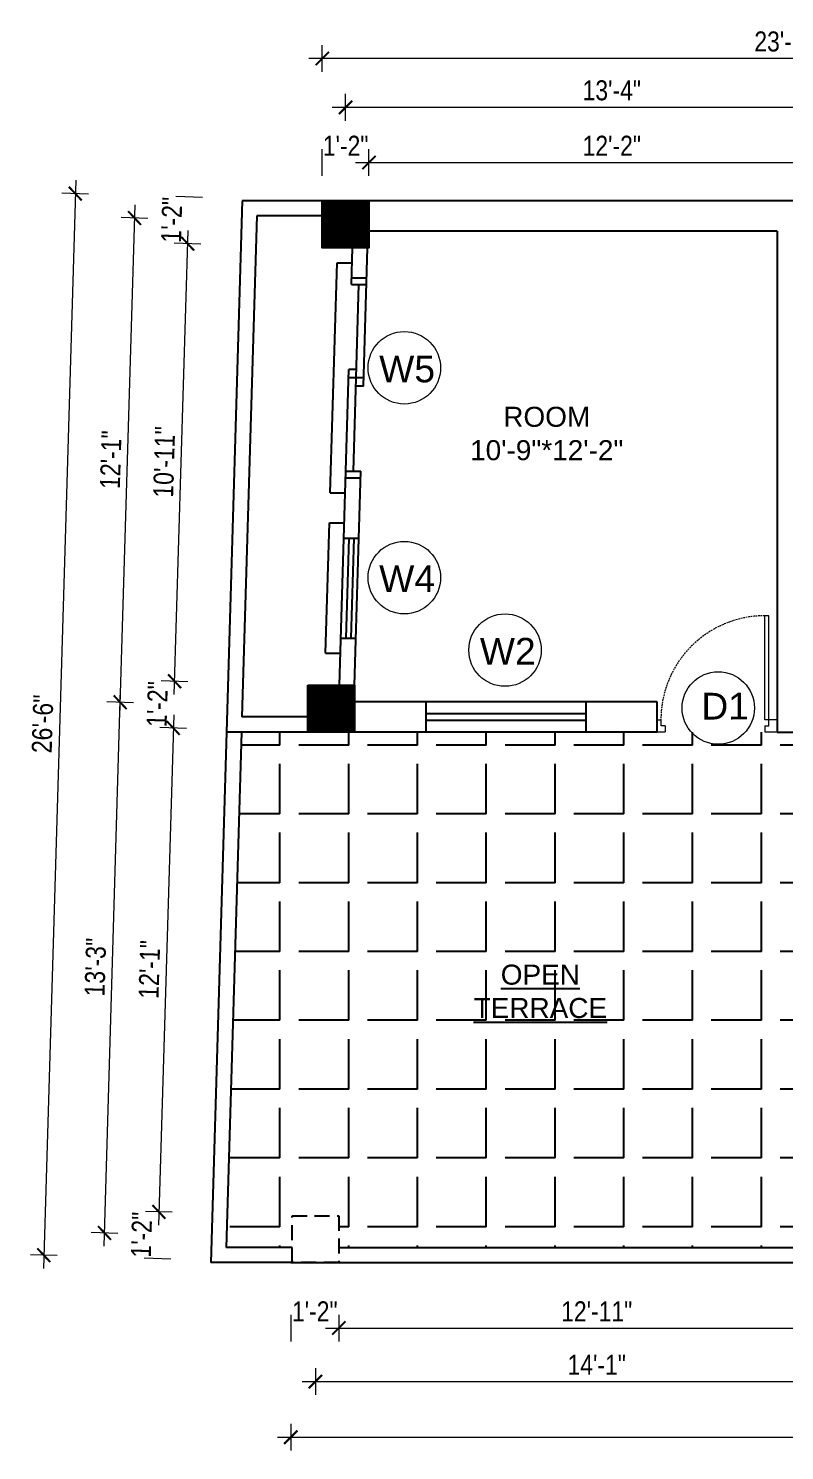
# Model space of a CAD drawing. Header units: inches. Extents: x -4962553 to -4957717, y -3263817 to -3261572.
# Drawn here: x -4960462.6 to -4960235.8, y -3262255.5 to -3261829.4 of the extents above; entities that cross this region are included whole.
import ezdxf

# ---------------------------------------------------------------- set-up
doc = ezdxf.new("R2010")
doc.units = ezdxf.units.IN
doc.header["$LTSCALE"] = 2
doc.header["$MEASUREMENT"] = 0
doc.header["$PDMODE"] = 34
doc.linetypes.add('HIDDEN', pattern=[0.375, 0.25, -0.125])
doc.layers.get('0').update_dxf_attribs({"linetype": 'CONTINUOUS'})
doc.layers.get('DEFPOINTS').update_dxf_attribs({"color": 141, "linetype": 'CONTINUOUS'})
doc.layers.add('A-Hatch', color=7, linetype='CONTINUOUS')
for name, color, linetype, lineweight in [('Annotate-Lite.w', 177, 'CONTINUOUS', 9), ('DIM 1-100', 4, 'CONTINUOUS', 13), ('Door-Window.w', 4, 'CONTINUOUS', 15), ('TEXT', 181, 'CONTINUOUS', 25)]:
    doc.layers.add(name, color=color, linetype=linetype, lineweight=lineweight)
doc.styles.add('arial.', font='arial.ttf')
doc.styles.add('gaurav', font='arial.ttf')
doc.styles.get("Standard").update_dxf_attribs({"font": 'ARIALN.TTF'})
doc.dimstyles.new('1 by 96', dxfattribs={"dimtxt": 6, "dimasz": 4, "dimexe": 4, "dimexo": 4, "dimgap": 2, "dimtad": 1, "dimdec": 0, "dimzin": 0, "dimdsep": 46, "dimlunit": 4, "dimtxsty": 'Standard', "dimblk": 'ARCHTICK', "dimcen": 0, "dimdle": 4, "dimadec": 0, "dimazin": 0, "dimtfac": 1, "dimtdec": 0, "dimtix": 1, "dimtofl": 0, "dimtmove": 1, "dimatfit": 3, "dimldrblk": 'ARCHTICK', "dimfxl": 4, "dimfxlon": 1, "dimtolj": 1, "dimtzin": 0, "dimlwd": -1, "dimlwe": -1, "dimarcsym": 0})

# ---------------------------------------------------------------- blocks, each defined once
blk = doc.blocks.new('*D1415')
at = {"layer": 'DEFPOINTS', "color": 0, "ltscale": 0.5, "transparency": 16777216}
for p in [(-4960360.45, -3261869.55), (-4960374.45, -3261881.09), (-4960360.45, -3261881.09)]:
    blk.add_point(p, dxfattribs=at)
at = {"layer": 'DIM 1-100', "color": 0, "ltscale": 0.5, "transparency": 16777216}
for p, q in [((-4960374.45, -3261873.55), (-4960374.45, -3261865.55)), ((-4960360.45, -3261873.55), (-4960360.45, -3261865.55))]:
    blk.add_line(p, q, dxfattribs=at)
at = {"layer": 'DIM 1-100', "color": 0, "ltscale": 0.5, "transparency": 16777216, "insert": (-4960367.45, -3261864.54), "char_height": 6, "attachment_point": 5}
blk.add_mtext('\\A1;1\'-2"', dxfattribs=at)
blk = doc.blocks.new('_ArchTick')
at = {"color": 0, "linetype": 'ByBlock', "const_width": 0.15}
blk.add_lwpolyline([(-0.5, -0.5), (0.5, 0.5)], dxfattribs=at)
blk = doc.blocks.new('*D1416')
at = {"layer": 'DEFPOINTS', "color": 0, "ltscale": 0.5, "transparency": 16777216}
for p in [(-4960214.81, -3261869.55), (-4960360.45, -3261881.09), (-4960214.81, -3261881.09)]:
    blk.add_point(p, dxfattribs=at)
at = {"layer": 'DIM 1-100', "color": 0, "ltscale": 0.5, "transparency": 16777216}
for p, q in [((-4960360.45, -3261873.55), (-4960360.45, -3261865.55)), ((-4960214.81, -3261873.55), (-4960214.81, -3261865.55)), ((-4960364.45, -3261869.55), (-4960210.81, -3261869.55))]:
    blk.add_line(p, q, dxfattribs=at)
at = {"layer": 'DIM 1-100', "color": 0, "ltscale": 0.5, "transparency": 16777216, "xscale": 4, "yscale": 4, "zscale": 4, "rotation": 180}
blk.add_blockref('_ArchTick', (-4960360.45, -3261869.55), dxfattribs=at)
at = {"layer": 'DIM 1-100', "color": 0, "ltscale": 0.5, "transparency": 16777216, "xscale": 4, "yscale": 4, "zscale": 4}
blk.add_blockref('_ArchTick', (-4960214.81, -3261869.55), dxfattribs=at)
at = {"layer": 'DIM 1-100', "color": 0, "ltscale": 0.5, "transparency": 16777216, "insert": (-4960287.63, -3261864.54), "char_height": 6, "attachment_point": 5}
blk.add_mtext('\\A1;12\'-2"', dxfattribs=at)
blk = doc.blocks.new('*D1422')
at = {"layer": 'DEFPOINTS', "color": 0, "ltscale": 0.5, "transparency": 16777216}
for p in [(-4960207.81, -3261853.03), (-4960367.45, -3261888.09), (-4960207.81, -3261888.09)]:
    blk.add_point(p, dxfattribs=at)
at = {"layer": 'DIM 1-100', "color": 0, "ltscale": 0.5, "transparency": 16777216}
for p, q in [((-4960367.45, -3261857.03), (-4960367.45, -3261849.03)), ((-4960207.81, -3261857.03), (-4960207.81, -3261849.03)), ((-4960371.45, -3261853.03), (-4960203.81, -3261853.03))]:
    blk.add_line(p, q, dxfattribs=at)
at = {"layer": 'DIM 1-100', "color": 0, "ltscale": 0.5, "transparency": 16777216, "xscale": 4, "yscale": 4, "zscale": 4, "rotation": 180}
blk.add_blockref('_ArchTick', (-4960367.45, -3261853.03), dxfattribs=at)
at = {"layer": 'DIM 1-100', "color": 0, "ltscale": 0.5, "transparency": 16777216, "xscale": 4, "yscale": 4, "zscale": 4}
blk.add_blockref('_ArchTick', (-4960207.81, -3261853.03), dxfattribs=at)
at = {"layer": 'DIM 1-100', "color": 0, "ltscale": 0.5, "transparency": 16777216, "insert": (-4960287.63, -3261847.97), "char_height": 6, "attachment_point": 5}
blk.add_mtext('\\A1;13\'-4"', dxfattribs=at)
blk = doc.blocks.new('*D1425')
at = {"layer": 'DEFPOINTS', "color": 0, "ltscale": 0.5, "transparency": 16777216}
for p in [(-4960374.45, -3261838.39), (-4960374.45, -3261881.09), (-4960097.81, -3261881.09)]:
    blk.add_point(p, dxfattribs=at)
at = {"layer": 'DIM 1-100', "color": 0, "ltscale": 0.5, "transparency": 16777216}
for p, q in [((-4960374.45, -3261842.39), (-4960374.45, -3261834.39)), ((-4960097.81, -3261842.39), (-4960097.81, -3261834.39)), ((-4960093.81, -3261838.39), (-4960378.45, -3261838.39))]:
    blk.add_line(p, q, dxfattribs=at)
at = {"layer": 'DIM 1-100', "color": 0, "ltscale": 0.5, "transparency": 16777216, "xscale": 4, "yscale": 4, "zscale": 4, "rotation": 180}
blk.add_blockref('_ArchTick', (-4960374.45, -3261838.39), dxfattribs=at)
at = {"layer": 'DIM 1-100', "color": 0, "ltscale": 0.5, "transparency": 16777216, "xscale": 4, "yscale": 4, "zscale": 4}
blk.add_blockref('_ArchTick', (-4960097.81, -3261838.39), dxfattribs=at)
at = {"layer": 'DIM 1-100', "color": 0, "ltscale": 0.5, "transparency": 16777216, "insert": (-4960236.13, -3261833.33), "char_height": 6, "attachment_point": 5}
blk.add_mtext('\\A1;23\'-1"', dxfattribs=at)
blk = doc.blocks.new('*D1427')
at = {"layer": 'DEFPOINTS', "color": 0, "ltscale": 0.5, "transparency": 16777216}
for p in [(-4960418.73, -3262025.03), (-4960378.77, -3262026.22), (-4960379.18, -3262040.22)]:
    blk.add_point(p, dxfattribs=at)
at = {"layer": 'DIM 1-100', "color": 0, "ltscale": 0.5, "transparency": 16777216}
for p, q in [((-4960414.73, -3262025.15), (-4960422.73, -3262024.91)), ((-4960415.15, -3262039.15), (-4960423.14, -3262038.91))]:
    blk.add_line(p, q, dxfattribs=at)
at = {"layer": 'DIM 1-100', "color": 0, "ltscale": 0.5, "transparency": 16777216, "insert": (-4960423.95, -3262031.88), "char_height": 6, "attachment_point": 5, "rotation": 88.2969}
blk.add_mtext('\\A1;1\'-2"', dxfattribs=at)
blk = doc.blocks.new('*D1428')
at = {"layer": 'DEFPOINTS', "color": 0, "ltscale": 0.5, "transparency": 16777216}
for p in [(-4960379.18, -3262040.22), (-4960423.46, -3262184.03), (-4960383.5, -3262185.22)]:
    blk.add_point(p, dxfattribs=at)
at = {"layer": 'DIM 1-100', "color": 0, "ltscale": 0.5, "transparency": 16777216}
for p, q in [((-4960419.02, -3262035.03), (-4960423.57, -3262188.03)), ((-4960415.15, -3262039.15), (-4960423.14, -3262038.91)), ((-4960419.46, -3262184.15), (-4960427.45, -3262183.91))]:
    blk.add_line(p, q, dxfattribs=at)
at = {"layer": 'DIM 1-100', "color": 0, "ltscale": 0.5, "transparency": 16777216, "xscale": 4, "yscale": 4, "zscale": 4}
for p, rotation in [((-4960419.14, -3262039.03), 88.29686496295274), ((-4960423.46, -3262184.03), 268.2968649629527)]:
    blk.add_blockref('_ArchTick', p, dxfattribs=dict(at, rotation=rotation))
at = {"layer": 'DIM 1-100', "color": 0, "ltscale": 0.5, "transparency": 16777216, "insert": (-4960426.31, -3262111.38), "char_height": 6, "attachment_point": 5, "rotation": 88.2969}
blk.add_mtext('\\A1;12\'-1"', dxfattribs=at)
blk = doc.blocks.new('*D1429')
at = {"layer": 'DEFPOINTS', "color": 0, "ltscale": 0.5, "transparency": 16777216}
for p in [(-4960383.5, -3262185.22), (-4960423.87, -3262198.03), (-4960383.91, -3262199.22)]:
    blk.add_point(p, dxfattribs=at)
at = {"layer": 'DIM 1-100', "color": 0, "ltscale": 0.5, "transparency": 16777216}
for p, q in [((-4960419.46, -3262184.15), (-4960427.45, -3262183.91)), ((-4960419.87, -3262198.15), (-4960427.87, -3262197.91))]:
    blk.add_line(p, q, dxfattribs=at)
at = {"layer": 'DIM 1-100', "color": 0, "ltscale": 0.5, "transparency": 16777216, "insert": (-4960428.67, -3262190.88), "char_height": 6, "attachment_point": 5, "rotation": 88.2969}
blk.add_mtext('\\A1;1\'-2"', dxfattribs=at)
blk = doc.blocks.new('*D1430')
at = {"layer": 'DEFPOINTS', "color": 0, "ltscale": 0.5, "transparency": 16777216}
for p in [(-4960414.83, -3261893.89), (-4960374.45, -3261895.09), (-4960378.77, -3262026.22)]:
    blk.add_point(p, dxfattribs=at)
at = {"layer": 'DIM 1-100', "color": 0, "ltscale": 0.5, "transparency": 16777216}
for p, q in [((-4960418.85, -3262029.03), (-4960414.71, -3261889.89)), ((-4960410.83, -3261894.01), (-4960418.83, -3261893.77)), ((-4960414.73, -3262025.15), (-4960422.73, -3262024.91))]:
    blk.add_line(p, q, dxfattribs=at)
at = {"layer": 'DIM 1-100', "color": 0, "ltscale": 0.5, "transparency": 16777216, "xscale": 4, "yscale": 4, "zscale": 4}
for p, rotation in [((-4960414.83, -3261893.89), 88.2968649629527), ((-4960418.73, -3262025.03), 268.2968649629527)]:
    blk.add_blockref('_ArchTick', p, dxfattribs=dict(at, rotation=rotation))
at = {"layer": 'DIM 1-100', "color": 0, "ltscale": 0.5, "transparency": 16777216, "insert": (-4960421.84, -3261959.31), "char_height": 6, "attachment_point": 5, "rotation": 88.2969}
blk.add_mtext('\\A1;10\'-11"', dxfattribs=at)
blk = doc.blocks.new('*D1431')
at = {"layer": 'DEFPOINTS', "color": 0, "ltscale": 0.5, "transparency": 16777216}
for p in [(-4960414.41, -3261879.9), (-4960374.45, -3261881.09), (-4960374.45, -3261895.09)]:
    blk.add_point(p, dxfattribs=at)
at = {"layer": 'DIM 1-100', "color": 0, "ltscale": 0.5, "transparency": 16777216}
for p, q in [((-4960410.41, -3261880.02), (-4960418.41, -3261879.78)), ((-4960410.83, -3261894.01), (-4960418.83, -3261893.77))]:
    blk.add_line(p, q, dxfattribs=at)
at = {"layer": 'DIM 1-100', "color": 0, "ltscale": 0.5, "transparency": 16777216, "insert": (-4960419.63, -3261886.75), "char_height": 6, "attachment_point": 5, "rotation": 88.2969}
blk.add_mtext('\\A1;1\'-2"', dxfattribs=at)
blk = doc.blocks.new('*D1432')
at = {"layer": 'DEFPOINTS', "color": 0, "ltscale": 0.5, "transparency": 16777216}
for p in [(-4960435.05, -3262031.33), (-4960371.77, -3262033.22), (-4960376.5, -3262192.22)]:
    blk.add_point(p, dxfattribs=at)
at = {"layer": 'DIM 1-100', "color": 0, "ltscale": 0.5, "transparency": 16777216}
for p, q in [((-4960439.9, -3262194.33), (-4960434.93, -3262027.34)), ((-4960431.05, -3262031.45), (-4960439.05, -3262031.22)), ((-4960435.78, -3262190.45), (-4960443.78, -3262190.22))]:
    blk.add_line(p, q, dxfattribs=at)
at = {"layer": 'DIM 1-100', "color": 0, "ltscale": 0.5, "transparency": 16777216, "xscale": 4, "yscale": 4, "zscale": 4}
for p, rotation in [((-4960435.05, -3262031.33), 88.29686496677859), ((-4960439.78, -3262190.33), 268.2968649667786)]:
    blk.add_blockref('_ArchTick', p, dxfattribs=dict(at, rotation=rotation))
at = {"layer": 'DIM 1-100', "color": 0, "ltscale": 0.5, "transparency": 16777216, "insert": (-4960442.48, -3262110.68), "char_height": 6, "attachment_point": 5, "rotation": 88.2969}
blk.add_mtext('\\A1;13\'-3"', dxfattribs=at)
blk = doc.blocks.new('*D1433')
at = {"layer": 'DEFPOINTS', "color": 0, "ltscale": 0.5, "transparency": 16777216}
for p in [(-4960430.74, -3261886.21), (-4960367.45, -3261888.09), (-4960371.77, -3262033.22)]:
    blk.add_point(p, dxfattribs=at)
at = {"layer": 'DIM 1-100', "color": 0, "ltscale": 0.5, "transparency": 16777216}
for p, q in [((-4960435.17, -3262035.33), (-4960430.62, -3261882.21)), ((-4960426.74, -3261886.33), (-4960434.74, -3261886.09)), ((-4960431.05, -3262031.45), (-4960439.05, -3262031.22))]:
    blk.add_line(p, q, dxfattribs=at)
at = {"layer": 'DIM 1-100', "color": 0, "ltscale": 0.5, "transparency": 16777216, "xscale": 4, "yscale": 4, "zscale": 4}
for p, rotation in [((-4960430.74, -3261886.21), 88.29686496681023), ((-4960435.05, -3262031.33), 268.2968649668102)]:
    blk.add_blockref('_ArchTick', p, dxfattribs=dict(at, rotation=rotation))
at = {"layer": 'DIM 1-100', "color": 0, "ltscale": 0.5, "transparency": 16777216, "insert": (-4960437.9, -3261958.62), "char_height": 6, "attachment_point": 5, "rotation": 88.2969}
blk.add_mtext('\\A1;12\'-1"', dxfattribs=at)
blk = doc.blocks.new('*D1434')
at = {"layer": 'DEFPOINTS', "color": 0, "ltscale": 0.5, "transparency": 16777216}
for p in [(-4960374.45, -3261881.09), (-4960457.98, -3262197.01), (-4960383.91, -3262199.22)]:
    blk.add_point(p, dxfattribs=at)
at = {"layer": 'DIM 1-100', "color": 0, "ltscale": 0.5, "transparency": 16777216}
for p, q in [((-4960448.4, -3261874.89), (-4960458.1, -3262201.01)), ((-4960444.52, -3261879.01), (-4960452.52, -3261878.77)), ((-4960453.98, -3262197.13), (-4960461.98, -3262196.9))]:
    blk.add_line(p, q, dxfattribs=at)
at = {"layer": 'DIM 1-100', "color": 0, "ltscale": 0.5, "transparency": 16777216, "xscale": 4, "yscale": 4, "zscale": 4}
for p, rotation in [((-4960448.52, -3261878.89), 88.29686496680357), ((-4960457.98, -3262197.01), 268.2968649668036)]:
    blk.add_blockref('_ArchTick', p, dxfattribs=dict(at, rotation=rotation))
at = {"layer": 'DIM 1-100', "color": 0, "ltscale": 0.5, "transparency": 16777216, "insert": (-4960458.31, -3262037.8), "char_height": 6, "attachment_point": 5, "rotation": 88.2969}
blk.add_mtext('\\A1;26\'-6"', dxfattribs=at)
blk = doc.blocks.new('*D1435')
at = {"layer": 'DEFPOINTS', "color": 0, "ltscale": 0.5, "transparency": 16777216}
for p in [(-4960383.91, -3262199.22), (-4960369.5, -3262199.22), (-4960369.5, -3262218.84)]:
    blk.add_point(p, dxfattribs=at)
at = {"layer": 'DIM 1-100', "color": 0, "ltscale": 0.5, "transparency": 16777216}
for p, q in [((-4960383.91, -3262214.84), (-4960383.91, -3262222.84)), ((-4960369.5, -3262214.84), (-4960369.5, -3262222.84))]:
    blk.add_line(p, q, dxfattribs=at)
at = {"layer": 'DIM 1-100', "color": 0, "ltscale": 0.5, "transparency": 16777216, "insert": (-4960376.7, -3262213.83), "char_height": 6, "attachment_point": 5}
blk.add_mtext('\\A1;1\'-2"', dxfattribs=at)
blk = doc.blocks.new('*D1436')
at = {"layer": 'DEFPOINTS', "color": 0, "ltscale": 0.5, "transparency": 16777216}
for p in [(-4960369.5, -3262199.22), (-4960214.81, -3262199.22), (-4960214.81, -3262218.84)]:
    blk.add_point(p, dxfattribs=at)
at = {"layer": 'DIM 1-100', "color": 0, "ltscale": 0.5, "transparency": 16777216}
for p, q in [((-4960369.5, -3262214.84), (-4960369.5, -3262222.84)), ((-4960214.81, -3262214.84), (-4960214.81, -3262222.84)), ((-4960373.5, -3262218.84), (-4960210.81, -3262218.84))]:
    blk.add_line(p, q, dxfattribs=at)
at = {"layer": 'DIM 1-100', "color": 0, "ltscale": 0.5, "transparency": 16777216, "xscale": 4, "yscale": 4, "zscale": 4, "rotation": 180}
blk.add_blockref('_ArchTick', (-4960369.5, -3262218.84), dxfattribs=at)
at = {"layer": 'DIM 1-100', "color": 0, "ltscale": 0.5, "transparency": 16777216, "xscale": 4, "yscale": 4, "zscale": 4}
blk.add_blockref('_ArchTick', (-4960214.81, -3262218.84), dxfattribs=at)
at = {"layer": 'DIM 1-100', "color": 0, "ltscale": 0.5, "transparency": 16777216, "insert": (-4960292.15, -3262213.83), "char_height": 6, "attachment_point": 5}
blk.add_mtext('\\A1;12\'-11"', dxfattribs=at)
blk = doc.blocks.new('*D1440')
at = {"layer": 'DEFPOINTS', "color": 0, "ltscale": 0.5, "transparency": 16777216}
for p in [(-4960376.5, -3262192.22), (-4960207.81, -3262192.22), (-4960207.81, -3262234.85)]:
    blk.add_point(p, dxfattribs=at)
at = {"layer": 'DIM 1-100', "color": 0, "ltscale": 0.5, "transparency": 16777216}
for p, q in [((-4960376.5, -3262230.85), (-4960376.5, -3262238.85)), ((-4960207.81, -3262230.85), (-4960207.81, -3262238.85)), ((-4960380.5, -3262234.85), (-4960203.81, -3262234.85))]:
    blk.add_line(p, q, dxfattribs=at)
at = {"layer": 'DIM 1-100', "color": 0, "ltscale": 0.5, "transparency": 16777216, "xscale": 4, "yscale": 4, "zscale": 4, "rotation": 180}
blk.add_blockref('_ArchTick', (-4960376.5, -3262234.85), dxfattribs=at)
at = {"layer": 'DIM 1-100', "color": 0, "ltscale": 0.5, "transparency": 16777216, "xscale": 4, "yscale": 4, "zscale": 4}
blk.add_blockref('_ArchTick', (-4960207.81, -3262234.85), dxfattribs=at)
at = {"layer": 'DIM 1-100', "color": 0, "ltscale": 0.5, "transparency": 16777216, "insert": (-4960292.15, -3262229.84), "char_height": 6, "attachment_point": 5}
blk.add_mtext('\\A1;14\'-1"', dxfattribs=at)
blk = doc.blocks.new('*D1442')
at = {"layer": 'DEFPOINTS', "color": 0, "ltscale": 0.5, "transparency": 16777216}
for p in [(-4960383.91, -3262199.22), (-4960034.46, -3262199.22), (-4960034.46, -3262251.54)]:
    blk.add_point(p, dxfattribs=at)
at = {"layer": 'DIM 1-100', "color": 0, "ltscale": 0.5, "transparency": 16777216}
for p, q in [((-4960383.91, -3262247.54), (-4960383.91, -3262255.54)), ((-4960034.46, -3262247.54), (-4960034.46, -3262255.54)), ((-4960387.91, -3262251.54), (-4960030.46, -3262251.54))]:
    blk.add_line(p, q, dxfattribs=at)
at = {"layer": 'DIM 1-100', "color": 0, "ltscale": 0.5, "transparency": 16777216, "xscale": 4, "yscale": 4, "zscale": 4, "rotation": 180}
blk.add_blockref('_ArchTick', (-4960383.91, -3262251.54), dxfattribs=at)
at = {"layer": 'DIM 1-100', "color": 0, "ltscale": 0.5, "transparency": 16777216, "xscale": 4, "yscale": 4, "zscale": 4}
blk.add_blockref('_ArchTick', (-4960034.46, -3262251.54), dxfattribs=at)
at = {"layer": 'DIM 1-100', "color": 0, "ltscale": 0.5, "transparency": 16777216, "insert": (-4960209.18, -3262246.48), "char_height": 6, "attachment_point": 5}
blk.add_mtext('\\A1;29\'-1"', dxfattribs=at)
blk = doc.blocks.new('3-0')
at = {"ltscale": 3}
for p, q in [((11063.05, 10097.68), (11065.97, 10099.9)), ((11063.05, 10097.68), (11064.53, 10095.73)), ((11065.25, 10097.81), (11066.71, 10098.92)), ((11065.99, 10096.84), (11065.25, 10097.81)), ((11065.97, 10099.9), (11066.71, 10098.92)), ((11065.99, 10096.84), (11064.53, 10095.73)), ((11085.5, 10074.13), (11110.32, 10092.96)), ((11086.24, 10073.15), (11111.05, 10091.97)), ((11111.05, 10091.97), (11110.32, 10092.96)), ((11084.04, 10073.02), (11082.57, 10071.91)), ((11084.04, 10073.02), (11084.78, 10072.04)), ((11084.78, 10072.04), (11086.24, 10073.15)), ((11086.24, 10073.15), (11085.5, 10074.13)), ((11087.72, 10071.2), (11086.24, 10073.15)), ((11082.57, 10071.91), (11084.79, 10068.98)), ((11084.79, 10068.98), (11087.72, 10071.2))]:
    blk.add_line(p, q, dxfattribs=at)
at = {"layer": 'Door-Window.w', "color": 9, "linetype": 'HIDDEN', "lineweight": 18}
blk.add_arc((11085.5, 10074.13), 31.16, 37.1906, 127.1465, dxfattribs=at)

msp = doc.modelspace()

# ---------------------------------------------------------------- hatches: boundary and pattern name
at = {"layer": 'A-Hatch', "ltscale": 0.5}
h = msp.add_hatch(dxfattribs=at)
h.set_pattern_fill('ANSI31', color=256)
h.set_pattern_definition([(45, (14734.42369, 2790.2404), (-0.0883883476483, 0.0883883476483), [])])
h.paths.add_polyline_path([(-4960360.45, -3261881.09), (-4960374.45, -3261881.09), (-4960374.45, -3261895.09), (-4960360.45, -3261895.09)])
h = msp.add_hatch(dxfattribs=at)
h.set_pattern_fill('ANSI31', color=256)
h.set_pattern_definition([(45, (14730.10848, 2645.11344), (-0.0883883476483, 0.0883883476483), [])])
h.paths.add_polyline_path([(-4960364.77, -3262026.22), (-4960378.77, -3262026.22), (-4960378.77, -3262040.22), (-4960364.77, -3262040.22)])
h = msp.add_hatch(dxfattribs=at)
h.set_pattern_fill('ANGLE', color=256, scale=75, angle=90)
h.set_pattern_definition([(90, (13620.331, 2790.24), (-20.625, 1e-15), [15, -5.625]), (180, (13620.331, 2790.24), (-3e-15, -20.625), [15, -5.625])])
h.paths.add_polyline_path([(-4960209.81, -3262082.22), (-4960209.8, -3262069.74, -0.366211), (-4960218.86, -3262059.04, -0.366589), (-4960209.79, -3262048.33), (-4960209.79, -3262044.5), (-4960209.82, -3262044.5), (-4960209.81, -3262040.22), (-4960214.81, -3262040.22), (-4960242.56, -3262040.22), (-4960364.77, -3262040.22), (-4960378.77, -3262040.22), (-4960398.69, -3262040.22), (-4960403.29, -3262194.72), (-4960383.5, -3262194.72), (-4960383.5, -3262185.22), (-4960369.5, -3262185.22), (-4960369.5, -3262194.72), (-4960214.81, -3262194.72), (-4960214.81, -3262185.22), (-4960209.81, -3262185.22)])
h.paths.add_polyline_path([(-4960330.45, -3262128.75), (-4960287.4, -3262128.75), (-4960287.4, -3262106.28), (-4960330.45, -3262106.28)], flags=24)

# ---------------------------------------------------------------- linework, layer by layer
at = {"ltscale": 0.5}
for p, q in [((-4960398.46, -3261881.09), (-4960403.2, -3262040.22)), ((-4960374.45, -3261881.09), (-4960398.46, -3261881.09)), ((-4960067.81, -3261881.09), (-4960374.45, -3261881.09)), ((-4960394.1, -3261885.59), (-4960398.56, -3262035.72)), ((-4960374.45, -3261885.59), (-4960394.1, -3261885.59)), ((-4960238.06, -3261890.09), (-4960360.45, -3261890.09)), ((-4960238.06, -3261890.09), (-4960238.06, -3262040.22)), ((-4960365.7, -3261906.09), (-4960365.37, -3261895.09)), ((-4960362.1, -3261936.59), (-4960360.87, -3261895.09)), ((-4960372.06, -3261968.59), (-4960370.01, -3261899.59)), ((-4960370.01, -3261899.59), (-4960365.51, -3261899.59)), ((-4960365.64, -3261904.09), (-4960361.14, -3261904.09)), ((-4960365.7, -3261906.09), (-4960361.2, -3261906.09)), ((-4960365.11, -3261962.09), (-4960363.45, -3261906.09)), ((-4960369.27, -3262026.22), (-4960366.46, -3261931.59)), ((-4960362.03, -3261934.09), (-4960366.53, -3261934.09)), ((-4960364.21, -3261931.59), (-4960366.46, -3261931.59)), ((-4960362.1, -3261936.59), (-4960364.35, -3261936.59)), ((-4960367.42, -3261964.09), (-4960362.92, -3261964.09)), ((-4960367.36, -3261962.09), (-4960362.86, -3261962.09)), ((-4960364.77, -3262026.22), (-4960362.86, -3261962.09)), ((-4960372.06, -3261968.59), (-4960367.56, -3261968.59)), ((-4960373.49, -3262016.59), (-4960372.33, -3261977.59)), ((-4960372.33, -3261977.59), (-4960367.82, -3261977.59)), ((-4960367.96, -3261982.09), (-4960363.46, -3261982.09)), ((-4960366.46, -3261982.09), (-4960367.35, -3262012.09)), ((-4960364.96, -3261982.09), (-4960365.85, -3262012.09)), ((-4960368.85, -3262012.09), (-4960364.35, -3262012.09)), ((-4960373.49, -3262016.59), (-4960368.98, -3262016.59)), ((-4960274.06, -3262031.22), (-4960364.77, -3262031.22)), ((-4960343.42, -3262031.22), (-4960343.42, -3262040.22)), ((-4960295.42, -3262031.22), (-4960295.42, -3262040.22)), ((-4960274.06, -3262040.22), (-4960274.06, -3262031.22)), ((-4960378.77, -3262035.72), (-4960398.56, -3262035.72)), ((-4960343.42, -3262034.72), (-4960295.42, -3262034.72)), ((-4960343.42, -3262036.72), (-4960295.42, -3262036.72)), ((-4960403.2, -3262040.22), (-4960407.92, -3262199.22)), ((-4960398.69, -3262040.22), (-4960403.29, -3262194.72)), ((-4960378.77, -3262040.22), (-4960403.2, -3262040.22)), ((-4960274.06, -3262040.22), (-4960364.77, -3262040.22)), ((-4960238.06, -3262040.22), (-4960147.81, -3262040.22)), ((-4960383.5, -3262194.72), (-4960403.29, -3262194.72)), ((-4960369.5, -3262194.72), (-4960214.81, -3262194.72)), ((-4960383.91, -3262199.22), (-4960407.92, -3262199.22)), ((-4960383.91, -3262199.22), (-4960034.46, -3262199.22))]:
    msp.add_line(p, q, dxfattribs=at)
for points in [[(-4960374.45, -3261881.09), (-4960360.45, -3261881.09), (-4960360.45, -3261895.09), (-4960374.45, -3261895.09)], [(-4960378.77, -3262026.22), (-4960364.77, -3262026.22), (-4960364.77, -3262040.22), (-4960378.77, -3262040.22)]]:
    msp.add_lwpolyline(points, close=True, dxfattribs=at)
at = {"linetype": 'HIDDEN', "ltscale": 9}
msp.add_lwpolyline([(-4960383.5, -3262185.22), (-4960369.5, -3262185.22), (-4960369.5, -3262199.22), (-4960383.5, -3262199.22)], close=True, dxfattribs=at)
at = {"layer": 'Annotate-Lite.w', "ltscale": 0.005}
for centre in [(-4960349.85, -3261931.08), (-4960349.85, -3261993.96), (-4960319.65, -3262015.67), (-4960255.69, -3262033.03)]:
    msp.add_circle(centre, 10.86, dxfattribs=at)

# ---------------------------------------------------------------- block references
at = {"layer": 'Door-Window.w', "linetype": 'ByBlock', "xscale": 0.9997907823099139, "yscale": 0.9997907820742985, "zscale": 0.9997907822730241, "rotation": 52.84757570409013}
msp.add_blockref('3-0', (-4958907.57, -3276953.06), dxfattribs=at)

# ---------------------------------------------------------------- texts
at = {"layer": 'Annotate-Lite.w', "ltscale": 0.005, "char_height": 8, "attachment_point": 1, "style": 'gaurav'}
for s, insert in [('W5', (-4960357.4, -3261927.43)), ('W4', (-4960357.4, -3261990.31)), ('W2', (-4960327.2, -3262012.02))]:
    msp.add_mtext_dynamic_manual_height_columns(s, width=8, gutter_width=100, heights=[0], dxfattribs=dict(at, insert=insert))
at = {"layer": 'Annotate-Lite.w', "ltscale": 0.005, "insert": (-4960260.78, -3262028.48), "char_height": 8, "attachment_point": 1, "rotation": 0.0382, "style": 'gaurav'}
msp.add_mtext_dynamic_manual_height_columns('D1', width=8, gutter_width=100, heights=[0], dxfattribs=at)
at = {"layer": 'TEXT', "lineweight": -2, "insert": (-4960307.14, -3261950.81), "char_height": 6, "attachment_point": 5, "style": 'arial.'}
msp.add_mtext_dynamic_manual_height_columns('ROOM\\P10\'-9"*12\'-2"', width=45.7314, gutter_width=30, heights=[0], dxfattribs=at)
at = {"layer": 'TEXT', "lineweight": -2, "insert": (-4960309.05, -3262117.97), "char_height": 6, "width": 127.5059, "attachment_point": 5, "style": 'arial.'}
msp.add_mtext('{\\LOPEN\\PTERRACE}', dxfattribs=at)

# ---------------------------------------------------------------- dimensions: what is measured, and where the dimension line sits
at = {"layer": 'DIM 1-100', "ltscale": 0.5}
for base, p1, p2, picture, middle in [((-4960374.45, -3261838.39), (-4960097.81, -3261881.09), (-4960374.45, -3261881.09), '*D1425', (-4960236.13, -3261833.33)), ((-4960207.81, -3261853.03), (-4960367.45, -3261888.09), (-4960207.81, -3261888.09), '*D1422', (-4960287.63, -3261847.97)), ((-4960360.45, -3261869.55), (-4960374.45, -3261881.09), (-4960360.45, -3261881.09), '*D1415', (-4960367.45, -3261864.54)), ((-4960214.81, -3261869.55), (-4960360.45, -3261881.09), (-4960214.81, -3261881.09), '*D1416', (-4960287.63, -3261864.54)), ((-4960207.81, -3262234.85), (-4960376.5, -3262192.22), (-4960207.81, -3262192.22), '*D1440', (-4960292.15, -3262229.84)), ((-4960034.46, -3262251.54), (-4960383.91, -3262199.22), (-4960034.46, -3262199.22), '*D1442', (-4960209.18, -3262246.48)), ((-4960369.5, -3262218.84), (-4960383.91, -3262199.22), (-4960369.5, -3262199.22), '*D1435', (-4960376.7, -3262213.83)), ((-4960214.81, -3262218.84), (-4960369.5, -3262199.22), (-4960214.81, -3262199.22), '*D1436', (-4960292.15, -3262213.83))]:
    dim = msp.add_linear_dim(base=base, p1=p1, p2=p2, dimstyle='1 by 96', dxfattribs=at)
    dim.commit()
    dim.dimension.update_dxf_attribs({"geometry": picture, "text_midpoint": middle})
for p1, p2, distance, picture, middle in [((-4960374.45, -3261881.09), (-4960383.91, -3262199.22), -74.1, '*D1434', (-4960458.31, -3262037.8)), ((-4960379.18, -3262040.22), (-4960378.77, -3262026.22), 39.98, '*D1427', (-4960423.95, -3262031.88)), ((-4960376.5, -3262192.22), (-4960371.77, -3262033.22), 63.31, '*D1432', (-4960442.48, -3262110.68))]:
    dim = msp.add_aligned_dim(p1=p1, p2=p2, distance=distance, dimstyle='1 by 96', dxfattribs=at)
    dim.commit()
    dim.dimension.update_dxf_attribs({"geometry": picture, "text_midpoint": middle})
for base, p1, p2, picture, middle in [((-4960414.41, -3261879.9), (-4960374.45, -3261895.09), (-4960374.45, -3261881.09), '*D1431', (-4960419.63, -3261886.75)), ((-4960430.74, -3261886.21), (-4960371.77, -3262033.22), (-4960367.45, -3261888.09), '*D1433', (-4960437.9, -3261958.62)), ((-4960414.83, -3261893.89), (-4960378.77, -3262026.22), (-4960374.45, -3261895.09), '*D1430', (-4960421.84, -3261959.31)), ((-4960423.46, -3262184.03), (-4960379.18, -3262040.22), (-4960383.5, -3262185.22), '*D1428', (-4960426.31, -3262111.38)), ((-4960423.87, -3262198.03), (-4960383.5, -3262185.22), (-4960383.91, -3262199.22), '*D1429', (-4960428.67, -3262190.88))]:
    dim = msp.add_linear_dim(base=base, p1=p1, p2=p2, angle=268.2969, dimstyle='1 by 96', dxfattribs=at)
    dim.commit()
    dim.dimension.update_dxf_attribs({"geometry": picture, "text_midpoint": middle})

doc.saveas('drawing.dxf')
